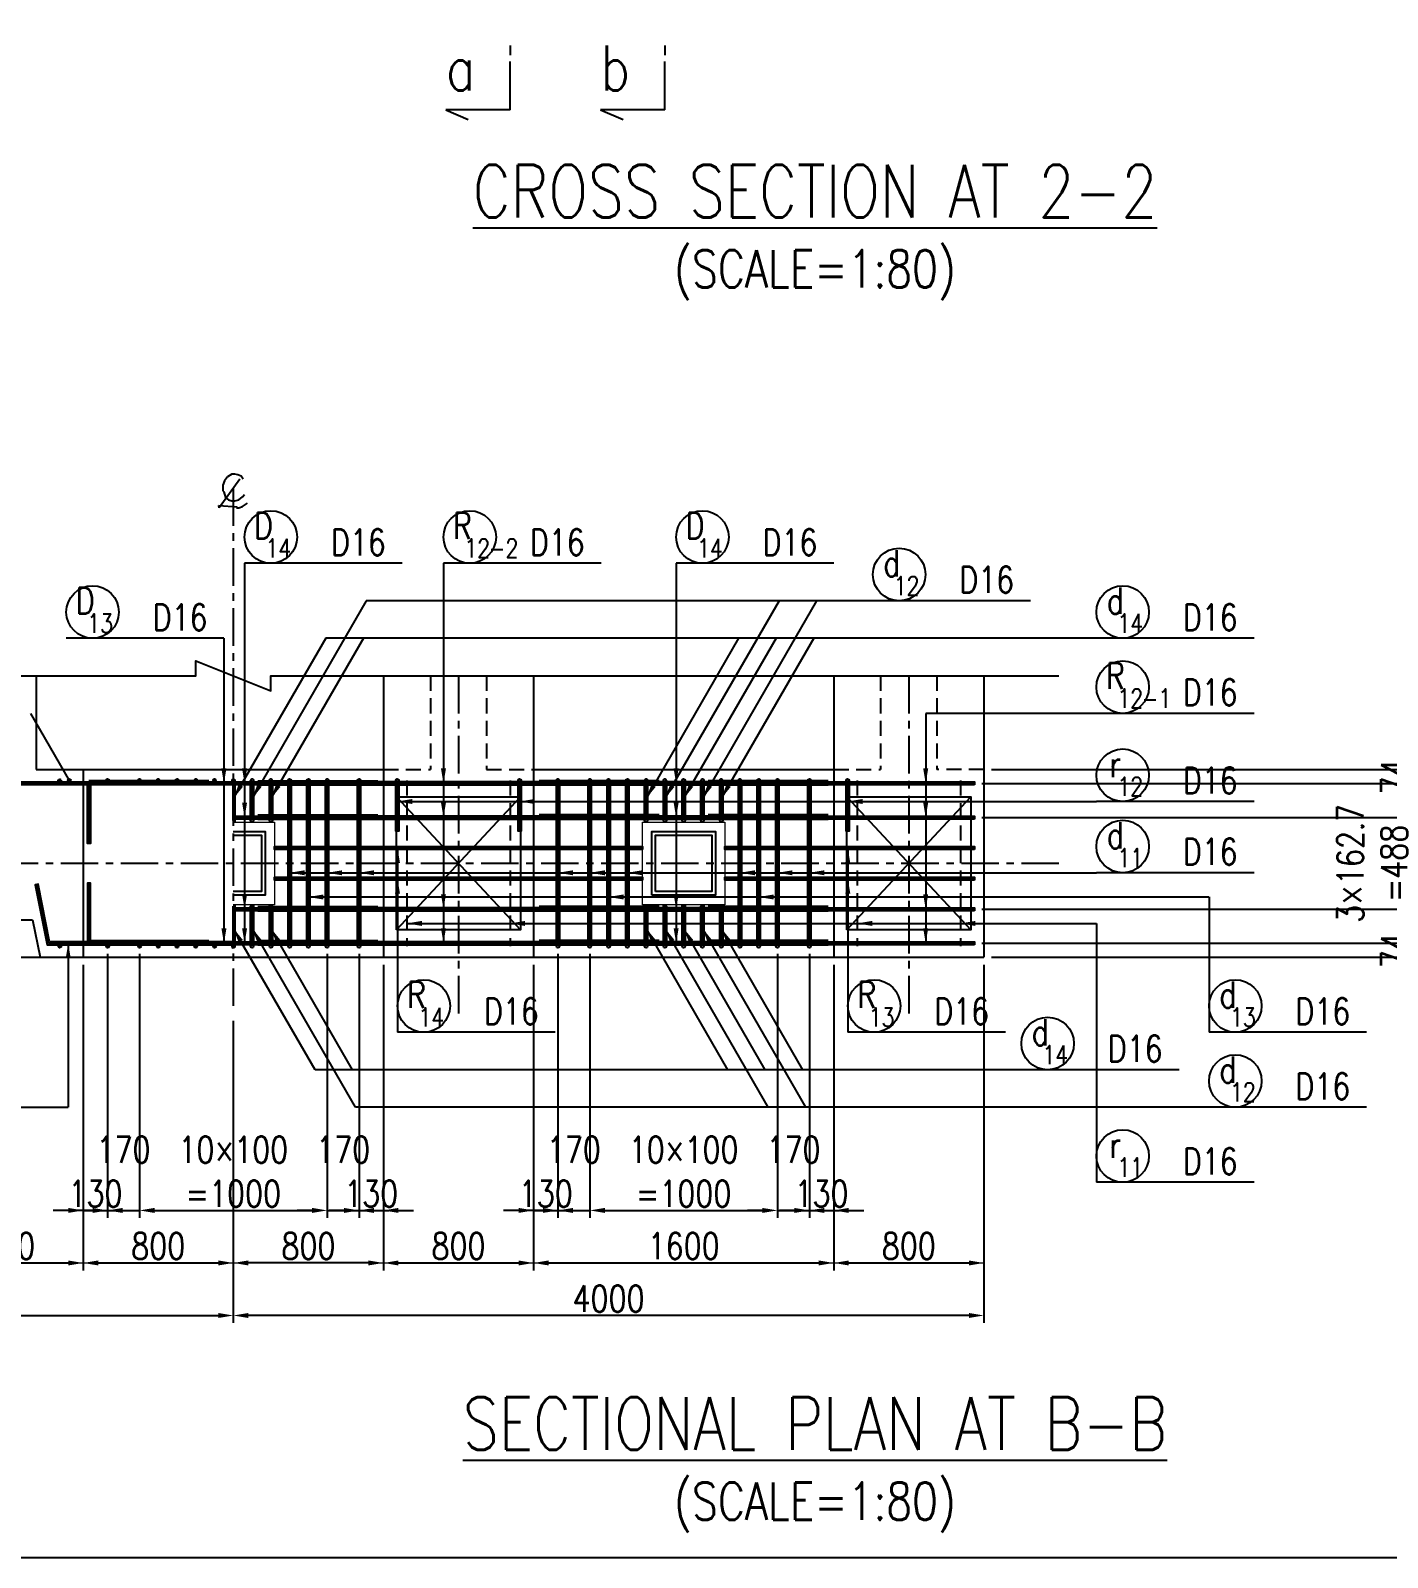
# Model space of a CAD drawing. Header units: millimetres. Extents: x -41433 to 131500, y -94900 to 39745.
# Drawn here: x 6419 to 13651, y -6300 to 1840 of the extents above; entities that cross this region are included whole.
import ezdxf
from ezdxf.enums import TextEntityAlignment as Align

# ---------------------------------------------------------------- set-up
doc = ezdxf.new("R2010")
doc.units = ezdxf.units.MM
doc.header["$LTSCALE"] = 160
doc.header["$MEASUREMENT"] = 0
for name, pattern in [('CENTER', [2, 1.25, -0.25, 0.25, -0.25]), ('DASHED', [0.75, 0.5, -0.25]), ('実線', [20, 10, 10])]:
    doc.linetypes.add(name, pattern=pattern)
doc.layers.get('DEFPOINTS').update_dxf_attribs({"color": 53, "linetype": 'CONTINUOUS'})
for name, color, linetype in [('CENTER', 6, 'CENTER'), ('DIM', 6, 'CONTINUOUS'), ('DIM-L', 6, 'CONTINUOUS'), ('GAIKEI-KEIKAKU', 4, 'CONTINUOUS'), ('TEKKIN-C', 3, 'CONTINUOUS'), ('TEKKIN-L', 2, 'CONTINUOUS'), ('TEKKIN-R', 3, 'CONTINUOUS'), ('TEKKIN-S', 3, 'CONTINUOUS'), ('TEXT', 4, 'CONTINUOUS'), ('TITLE', 3, 'CONTINUOUS')]:
    doc.layers.add(name, color=color, linetype=linetype)
doc.layers.add('D-WORK', color=8, linetype='実線', lineweight=0, plot=False)
doc.styles.add('DIM-TEXT', font='ROMANS', dxfattribs={"width": 0.8, "bigfont": 'EXTFONT'})
doc.styles.add('romans', font='romans.shx', dxfattribs={"bigfont": 'extfont.shx'})
doc.dimstyles.new('DIM40', dxfattribs={"dimscale": 40, "dimtxt": 3.5, "dimasz": 2, "dimexe": 1, "dimexo": 1, "dimgap": 0.5, "dimtad": 1, "dimdec": 0, "dimzin": 9, "dimdsep": 46, "dimtxsty": 'DIM-TEXT', "dimcen": 0, "dimclrt": 4, "dimaunit": 1, "dimadec": 4, "dimazin": 0, "dimtfac": 1, "dimtdec": 0, "dimtix": 1, "dimtmove": 2, "dimatfit": 0, "dimfxl": 1, "dimlwd": -1, "dimlwe": -1, "dimarcsym": 0})

# ---------------------------------------------------------------- blocks, each defined once
blk = doc.blocks.new('*D549')
at = {"layer": 'DEFPOINTS', "color": 0, "transparency": 16777216}
for p in [(3500, -3100), (7500, -3400), (7500, -5010)]:
    blk.add_point(p, dxfattribs=at)
at = {"layer": 'DIM', "color": 0, "transparency": 16777216}
for p, q in [((3500, -3140), (3500, -5050)), ((7500, -3440), (7500, -5050)), ((3580, -5010), (7420, -5010))]:
    blk.add_line(p, q, dxfattribs=at)
for points in [[(3580, -4996.7), (3580, -5023.3), (3500, -5010)], [(7420, -4996.7), (7420, -5023.3), (7500, -5010)]]:
    blk.add_solid(points, dxfattribs=at)
at = {"layer": 'DIM', "color": 4, "transparency": 16777216, "insert": (5500, -4920), "char_height": 140, "attachment_point": 5, "style": 'DIM-TEXT'}
blk.add_mtext('4000', dxfattribs=at)
blk = doc.blocks.new('*D552')
at = {"layer": 'DEFPOINTS', "color": 0, "transparency": 16777216}
for p in [(5900, -3100), (6700, -3100), (6700, -4730)]:
    blk.add_point(p, dxfattribs=at)
at = {"layer": 'DIM', "color": 0, "transparency": 16777216}
for p, q in [((5900, -3140), (5900, -4770)), ((6700, -3140), (6700, -4770)), ((5980, -4730), (6620, -4730))]:
    blk.add_line(p, q, dxfattribs=at)
for points in [[(5980, -4716.7), (5980, -4743.3), (5900, -4730)], [(6620, -4716.7), (6620, -4743.3), (6700, -4730)]]:
    blk.add_solid(points, dxfattribs=at)
at = {"layer": 'DIM', "color": 4, "transparency": 16777216, "insert": (6300, -4640), "char_height": 140, "attachment_point": 5, "style": 'DIM-TEXT'}
blk.add_mtext('800', dxfattribs=at)
blk = doc.blocks.new('*D553')
at = {"layer": 'DEFPOINTS', "color": 0, "transparency": 16777216}
for p in [(6700, -3100), (7500, -3400), (7500, -4730)]:
    blk.add_point(p, dxfattribs=at)
at = {"layer": 'DIM', "color": 0, "transparency": 16777216}
for p, q in [((6700, -3140), (6700, -4770)), ((7500, -3440), (7500, -4770)), ((6780, -4730), (7420, -4730))]:
    blk.add_line(p, q, dxfattribs=at)
for points in [[(6780, -4716.7), (6780, -4743.3), (6700, -4730)], [(7420, -4716.7), (7420, -4743.3), (7500, -4730)]]:
    blk.add_solid(points, dxfattribs=at)
at = {"layer": 'DIM', "color": 4, "transparency": 16777216, "insert": (7100, -4640), "char_height": 140, "attachment_point": 5, "style": 'DIM-TEXT'}
blk.add_mtext('800', dxfattribs=at)
blk = doc.blocks.new('*D554')
at = {"layer": 'DEFPOINTS', "color": 0, "transparency": 16777216}
for p in [(8300, -3100), (9100, -3100), (9100, -4730)]:
    blk.add_point(p, dxfattribs=at)
at = {"layer": 'DIM', "color": 0, "transparency": 16777216}
for p, q in [((8300, -3140), (8300, -4770)), ((9100, -3140), (9100, -4770)), ((8380, -4730), (9020, -4730))]:
    blk.add_line(p, q, dxfattribs=at)
for points in [[(8380, -4716.7), (8380, -4743.3), (8300, -4730)], [(9020, -4716.7), (9020, -4743.3), (9100, -4730)]]:
    blk.add_solid(points, dxfattribs=at)
at = {"layer": 'DIM', "color": 4, "transparency": 16777216, "insert": (8700, -4640), "char_height": 140, "attachment_point": 5, "style": 'DIM-TEXT'}
blk.add_mtext('800', dxfattribs=at)
blk = doc.blocks.new('*D555')
at = {"layer": 'DEFPOINTS', "color": 0, "transparency": 16777216}
for p in [(9100, -3100), (10700, -3100), (10700, -4730)]:
    blk.add_point(p, dxfattribs=at)
at = {"layer": 'DIM', "color": 0, "transparency": 16777216}
for p, q in [((9100, -3140), (9100, -4770)), ((10700, -3140), (10700, -4770)), ((9180, -4730), (10620, -4730))]:
    blk.add_line(p, q, dxfattribs=at)
for points in [[(9180, -4716.7), (9180, -4743.3), (9100, -4730)], [(10620, -4716.7), (10620, -4743.3), (10700, -4730)]]:
    blk.add_solid(points, dxfattribs=at)
at = {"layer": 'DIM', "color": 4, "transparency": 16777216, "insert": (9900, -4640), "char_height": 140, "attachment_point": 5, "style": 'DIM-TEXT'}
blk.add_mtext('1600', dxfattribs=at)
blk = doc.blocks.new('*D556')
at = {"layer": 'DEFPOINTS', "color": 0, "transparency": 16777216}
for p in [(10700, -3100), (11500, -3100), (11500, -4730)]:
    blk.add_point(p, dxfattribs=at)
at = {"layer": 'DIM', "color": 0, "transparency": 16777216}
for p, q in [((10700, -3140), (10700, -4770)), ((11500, -3140), (11500, -4770)), ((10780, -4730), (11420, -4730))]:
    blk.add_line(p, q, dxfattribs=at)
for points in [[(10780, -4716.7), (10780, -4743.3), (10700, -4730)], [(11420, -4716.7), (11420, -4743.3), (11500, -4730)]]:
    blk.add_solid(points, dxfattribs=at)
at = {"layer": 'DIM', "color": 4, "transparency": 16777216, "insert": (11100, -4640), "char_height": 140, "attachment_point": 5, "style": 'DIM-TEXT'}
blk.add_mtext('800', dxfattribs=at)
blk = doc.blocks.new('*D557')
at = {"layer": 'DEFPOINTS', "color": 0, "transparency": 16777216}
for p in [(11500, -3100), (7500, -3400), (7500, -5010)]:
    blk.add_point(p, dxfattribs=at)
at = {"layer": 'DIM', "color": 0, "transparency": 16777216}
for p, q in [((11500, -3140), (11500, -5050)), ((7500, -3440), (7500, -5050)), ((11420, -5010), (7580, -5010))]:
    blk.add_line(p, q, dxfattribs=at)
for points in [[(7580, -4996.7), (7580, -5023.3), (7500, -5010)], [(11420, -4996.7), (11420, -5023.3), (11500, -5010)]]:
    blk.add_solid(points, dxfattribs=at)
at = {"layer": 'DIM', "color": 4, "transparency": 16777216, "insert": (9500, -4920), "char_height": 140, "attachment_point": 5, "style": 'DIM-TEXT'}
blk.add_mtext('4000', dxfattribs=at)
blk = doc.blocks.new('*D558')
at = {"layer": 'DEFPOINTS', "color": 0, "transparency": 16777216}
for p in [(8300, -3100), (7500, -3400), (7500, -4730)]:
    blk.add_point(p, dxfattribs=at)
at = {"layer": 'DIM', "color": 0, "transparency": 16777216}
for p, q in [((8300, -3140), (8300, -4770)), ((7500, -3440), (7500, -4770)), ((8220, -4730), (7580, -4730))]:
    blk.add_line(p, q, dxfattribs=at)
for points in [[(7580, -4716.7), (7580, -4743.3), (7500, -4730)], [(8220, -4716.7), (8220, -4743.3), (8300, -4730)]]:
    blk.add_solid(points, dxfattribs=at)
at = {"layer": 'DIM', "color": 4, "transparency": 16777216, "insert": (7900, -4640), "char_height": 140, "attachment_point": 5, "style": 'DIM-TEXT'}
blk.add_mtext('800', dxfattribs=at)
blk = doc.blocks.new('*D564')
at = {"layer": 'DEFPOINTS', "color": 0, "transparency": 16777216}
for p in [(7000, -3042), (8000, -3042), (8000, -4450)]:
    blk.add_point(p, dxfattribs=at)
at = {"layer": 'DIM', "color": 0, "transparency": 16777216}
for p, q in [((7000, -3082), (7000, -4490)), ((8000, -3082), (8000, -4490)), ((7080, -4450), (7920, -4450))]:
    blk.add_line(p, q, dxfattribs=at)
for points in [[(7080, -4436.7), (7080, -4463.3), (7000, -4450)], [(7920, -4436.7), (7920, -4463.3), (8000, -4450)]]:
    blk.add_solid(points, dxfattribs=at)
at = {"layer": 'DIM', "color": 4, "transparency": 16777216, "insert": (7500, -4243.3), "char_height": 140, "attachment_point": 5, "style": 'DIM-TEXT'}
blk.add_mtext('10×100\\P=1000', dxfattribs=at)
blk = doc.blocks.new('*D565')
at = {"layer": 'DEFPOINTS', "color": 0, "transparency": 16777216}
for p in [(6830, -3042), (7000, -3042), (7000, -4450)]:
    blk.add_point(p, dxfattribs=at)
at = {"layer": 'DIM', "color": 0, "transparency": 16777216}
for p, q in [((6830, -3082), (6830, -4490)), ((7000, -3082), (7000, -4490)), ((6750, -4450), (6670, -4450)), ((6830, -4450), (7000, -4450)), ((7080, -4450), (7160, -4450))]:
    blk.add_line(p, q, dxfattribs=at)
for points in [[(6750, -4436.7), (6750, -4463.3), (6830, -4450)], [(7080, -4436.7), (7080, -4463.3), (7000, -4450)]]:
    blk.add_solid(points, dxfattribs=at)
at = {"layer": 'DIM', "color": 4, "transparency": 16777216, "insert": (6915, -4243.3), "char_height": 140, "attachment_point": 5, "style": 'DIM-TEXT'}
blk.add_mtext('170\\P ', dxfattribs=at)
blk = doc.blocks.new('*D566')
at = {"layer": 'DEFPOINTS', "color": 0, "transparency": 16777216}
for p in [(8000, -3042), (8170, -3042), (8170, -4450)]:
    blk.add_point(p, dxfattribs=at)
at = {"layer": 'DIM', "color": 0, "transparency": 16777216}
for p, q in [((8000, -3082), (8000, -4490)), ((8170, -3082), (8170, -4490)), ((7920, -4450), (7840, -4450)), ((8000, -4450), (8170, -4450)), ((8250, -4450), (8330, -4450))]:
    blk.add_line(p, q, dxfattribs=at)
for points in [[(7920, -4436.7), (7920, -4463.3), (8000, -4450)], [(8250, -4436.7), (8250, -4463.3), (8170, -4450)]]:
    blk.add_solid(points, dxfattribs=at)
at = {"layer": 'DIM', "color": 4, "transparency": 16777216, "insert": (8085, -4243.3), "char_height": 140, "attachment_point": 5, "style": 'DIM-TEXT'}
blk.add_mtext('170\\P ', dxfattribs=at)
blk = doc.blocks.new('*D567')
at = {"layer": 'DEFPOINTS', "color": 0, "transparency": 16777216}
for p in [(8170, -3042), (8300, -3100), (8300, -4450)]:
    blk.add_point(p, dxfattribs=at)
at = {"layer": 'DIM', "color": 0, "transparency": 16777216}
for p, q in [((8170, -3082), (8170, -4490)), ((8300, -3140), (8300, -4490)), ((8090, -4450), (8010, -4450)), ((8170, -4450), (8300, -4450)), ((8380, -4450), (8460, -4450))]:
    blk.add_line(p, q, dxfattribs=at)
for points in [[(8090, -4436.7), (8090, -4463.3), (8170, -4450)], [(8380, -4436.7), (8380, -4463.3), (8300, -4450)]]:
    blk.add_solid(points, dxfattribs=at)
at = {"layer": 'DIM', "color": 4, "transparency": 16777216, "insert": (8235, -4360), "char_height": 140, "attachment_point": 5, "style": 'DIM-TEXT'}
blk.add_mtext('130', dxfattribs=at)
blk = doc.blocks.new('*D568')
at = {"layer": 'DEFPOINTS', "color": 0, "transparency": 16777216}
for p in [(6830, -3042), (6700, -3100), (6830, -4450)]:
    blk.add_point(p, dxfattribs=at)
at = {"layer": 'DIM', "color": 0, "transparency": 16777216}
for p, q in [((6830, -3082), (6830, -4490)), ((6700, -3140), (6700, -4490)), ((6620, -4450), (6540, -4450)), ((6700, -4450), (6830, -4450)), ((6910, -4450), (6990, -4450))]:
    blk.add_line(p, q, dxfattribs=at)
for points in [[(6620, -4436.7), (6620, -4463.3), (6700, -4450)], [(6910, -4436.7), (6910, -4463.3), (6830, -4450)]]:
    blk.add_solid(points, dxfattribs=at)
at = {"layer": 'DIM', "color": 4, "transparency": 16777216, "insert": (6765, -4360), "char_height": 140, "attachment_point": 5, "style": 'DIM-TEXT'}
blk.add_mtext('130', dxfattribs=at)
blk = doc.blocks.new('*D569')
at = {"layer": 'DEFPOINTS', "color": 0, "transparency": 16777216}
for p in [(9400, -3042), (10400, -3042), (10400, -4450)]:
    blk.add_point(p, dxfattribs=at)
at = {"layer": 'DIM', "color": 0, "transparency": 16777216}
for p, q in [((9400, -3082), (9400, -4490)), ((10400, -3082), (10400, -4490)), ((9480, -4450), (10320, -4450))]:
    blk.add_line(p, q, dxfattribs=at)
for points in [[(9480, -4436.7), (9480, -4463.3), (9400, -4450)], [(10320, -4436.7), (10320, -4463.3), (10400, -4450)]]:
    blk.add_solid(points, dxfattribs=at)
at = {"layer": 'DIM', "color": 4, "transparency": 16777216, "insert": (9900, -4243.3), "char_height": 140, "attachment_point": 5, "style": 'DIM-TEXT'}
blk.add_mtext('10×100\\P=1000', dxfattribs=at)
blk = doc.blocks.new('*D570')
at = {"layer": 'DEFPOINTS', "color": 0, "transparency": 16777216}
for p in [(9230, -3042), (9400, -3042), (9400, -4450)]:
    blk.add_point(p, dxfattribs=at)
at = {"layer": 'DIM', "color": 0, "transparency": 16777216}
for p, q in [((9230, -3082), (9230, -4490)), ((9400, -3082), (9400, -4490)), ((9150, -4450), (9070, -4450)), ((9230, -4450), (9400, -4450)), ((9480, -4450), (9560, -4450))]:
    blk.add_line(p, q, dxfattribs=at)
for points in [[(9150, -4436.7), (9150, -4463.3), (9230, -4450)], [(9480, -4436.7), (9480, -4463.3), (9400, -4450)]]:
    blk.add_solid(points, dxfattribs=at)
at = {"layer": 'DIM', "color": 4, "transparency": 16777216, "insert": (9315, -4243.3), "char_height": 140, "attachment_point": 5, "style": 'DIM-TEXT'}
blk.add_mtext('170\\P ', dxfattribs=at)
blk = doc.blocks.new('*D571')
at = {"layer": 'DEFPOINTS', "color": 0, "transparency": 16777216}
for p in [(10400, -3042), (10570, -3042), (10570, -4450)]:
    blk.add_point(p, dxfattribs=at)
at = {"layer": 'DIM', "color": 0, "transparency": 16777216}
for p, q in [((10400, -3082), (10400, -4490)), ((10570, -3082), (10570, -4490)), ((10320, -4450), (10240, -4450)), ((10400, -4450), (10570, -4450)), ((10650, -4450), (10730, -4450))]:
    blk.add_line(p, q, dxfattribs=at)
for points in [[(10320, -4436.7), (10320, -4463.3), (10400, -4450)], [(10650, -4436.7), (10650, -4463.3), (10570, -4450)]]:
    blk.add_solid(points, dxfattribs=at)
at = {"layer": 'DIM', "color": 4, "transparency": 16777216, "insert": (10485, -4243.3), "char_height": 140, "attachment_point": 5, "style": 'DIM-TEXT'}
blk.add_mtext('170\\P ', dxfattribs=at)
blk = doc.blocks.new('*D572')
at = {"layer": 'DEFPOINTS', "color": 0, "transparency": 16777216}
for p in [(10570, -3042), (10700, -3100), (10700, -4450)]:
    blk.add_point(p, dxfattribs=at)
at = {"layer": 'DIM', "color": 0, "transparency": 16777216}
for p, q in [((10570, -3082), (10570, -4490)), ((10700, -3140), (10700, -4490)), ((10490, -4450), (10410, -4450)), ((10570, -4450), (10700, -4450)), ((10780, -4450), (10860, -4450))]:
    blk.add_line(p, q, dxfattribs=at)
for points in [[(10490, -4436.7), (10490, -4463.3), (10570, -4450)], [(10780, -4436.7), (10780, -4463.3), (10700, -4450)]]:
    blk.add_solid(points, dxfattribs=at)
at = {"layer": 'DIM', "color": 4, "transparency": 16777216, "insert": (10635, -4360), "char_height": 140, "attachment_point": 5, "style": 'DIM-TEXT'}
blk.add_mtext('130', dxfattribs=at)
blk = doc.blocks.new('*D573')
at = {"layer": 'DEFPOINTS', "color": 0, "transparency": 16777216}
for p in [(9230, -3042), (9100, -3100), (9230, -4450)]:
    blk.add_point(p, dxfattribs=at)
at = {"layer": 'DIM', "color": 0, "transparency": 16777216}
for p, q in [((9230, -3082), (9230, -4490)), ((9100, -3140), (9100, -4490)), ((9020, -4450), (8940, -4450)), ((9100, -4450), (9230, -4450)), ((9310, -4450), (9390, -4450))]:
    blk.add_line(p, q, dxfattribs=at)
for points in [[(9020, -4436.7), (9020, -4463.3), (9100, -4450)], [(9310, -4436.7), (9310, -4463.3), (9230, -4450)]]:
    blk.add_solid(points, dxfattribs=at)
at = {"layer": 'DIM', "color": 4, "transparency": 16777216, "insert": (9165, -4360), "char_height": 140, "attachment_point": 5, "style": 'DIM-TEXT'}
blk.add_mtext('130', dxfattribs=at)
blk = doc.blocks.new('*D574')
at = {"layer": 'DEFPOINTS', "color": 0, "transparency": 16777216}
for p in [(11450, -2356), (11450, -2844), (14010, -2844)]:
    blk.add_point(p, dxfattribs=at)
at = {"layer": 'DIM', "color": 0, "transparency": 16777216}
for p, q in [((14010, -2276), (14010, -2196)), ((11490, -2356), (14050, -2356)), ((14010, -2356), (14010, -2844)), ((11490, -2844), (14050, -2844)), ((14010, -2924), (14010, -3004))]:
    blk.add_line(p, q, dxfattribs=at)
for points in [[(13996.7, -2276), (14023.3, -2276), (14010, -2356)], [(13996.7, -2924), (14023.3, -2924), (14010, -2844)]]:
    blk.add_solid(points, dxfattribs=at)
at = {"layer": 'DIM', "color": 4, "transparency": 16777216, "insert": (13686.7, -2600), "char_height": 140, "attachment_point": 5, "rotation": 90, "style": 'DIM-TEXT'}
blk.add_mtext('3×162.7\\P=488\\P ', dxfattribs=at)
blk = doc.blocks.new('*D575')
at = {"layer": 'DEFPOINTS', "color": 0, "transparency": 16777216}
for p in [(11450, -2844), (11450, -3026), (14010, -3026)]:
    blk.add_point(p, dxfattribs=at)
at = {"layer": 'DIM', "color": 0, "transparency": 16777216}
for p, q in [((14010, -2764), (14010, -2684)), ((11490, -2844), (14050, -2844)), ((14010, -2844), (14010, -3026)), ((11490, -3026), (14050, -3026)), ((14010, -3106), (14010, -3186))]:
    blk.add_line(p, q, dxfattribs=at)
for points in [[(13996.7, -2764), (14023.3, -2764), (14010, -2844)], [(13996.7, -3106), (14023.3, -3106), (14010, -3026)]]:
    blk.add_solid(points, dxfattribs=at)
at = {"layer": 'DIM', "color": 4, "transparency": 16777216, "insert": (13920, -2935), "char_height": 140, "attachment_point": 5, "rotation": 90, "style": 'DIM-TEXT'}
blk.add_mtext('182', dxfattribs=at)
blk = doc.blocks.new('*D576')
at = {"layer": 'DEFPOINTS', "color": 0, "transparency": 16777216}
for p in [(11450, -3026), (11500, -3100), (14010, -3100)]:
    blk.add_point(p, dxfattribs=at)
at = {"layer": 'DIM', "color": 0, "transparency": 16777216}
for p, q in [((14010, -2946), (14010, -2866)), ((11490, -3026), (14050, -3026)), ((14010, -3026), (14010, -3100)), ((11540, -3100), (14050, -3100)), ((14010, -3180), (14010, -3260))]:
    blk.add_line(p, q, dxfattribs=at)
for points in [[(13996.7, -2946), (14023.3, -2946), (14010, -3026)], [(13996.7, -3180), (14023.3, -3180), (14010, -3100)]]:
    blk.add_solid(points, dxfattribs=at)
at = {"layer": 'DIM', "color": 4, "transparency": 16777216, "insert": (13803.3, -3063), "char_height": 140, "attachment_point": 5, "rotation": 90, "style": 'DIM-TEXT'}
blk.add_mtext('74\\P ', dxfattribs=at)
blk = doc.blocks.new('*D577')
at = {"layer": 'DEFPOINTS', "color": 0, "transparency": 16777216}
for p in [(11500, -2100), (11500, -3100), (14290, -3100)]:
    blk.add_point(p, dxfattribs=at)
at = {"layer": 'DIM', "color": 0, "transparency": 16777216}
for p, q in [((11540, -2100), (14330, -2100)), ((14290, -2180), (14290, -3020)), ((11540, -3100), (14330, -3100))]:
    blk.add_line(p, q, dxfattribs=at)
for points in [[(14276.7, -2180), (14303.3, -2180), (14290, -2100)], [(14276.7, -3020), (14303.3, -3020), (14290, -3100)]]:
    blk.add_solid(points, dxfattribs=at)
at = {"layer": 'DIM', "color": 4, "transparency": 16777216, "insert": (14200, -2600), "char_height": 140, "attachment_point": 5, "rotation": 90, "style": 'DIM-TEXT'}
blk.add_mtext('1000', dxfattribs=at)
blk = doc.blocks.new('*D578')
at = {"layer": 'DEFPOINTS', "color": 0, "transparency": 16777216}
for p in [(11450, -2174), (11450, -2356), (14010, -2356)]:
    blk.add_point(p, dxfattribs=at)
at = {"layer": 'DIM', "color": 0, "transparency": 16777216}
for p, q in [((14010, -2094), (14010, -2014)), ((11490, -2174), (14050, -2174)), ((14010, -2174), (14010, -2356)), ((11490, -2356), (14050, -2356)), ((14010, -2436), (14010, -2516))]:
    blk.add_line(p, q, dxfattribs=at)
for points in [[(13996.7, -2094), (14023.3, -2094), (14010, -2174)], [(13996.7, -2436), (14023.3, -2436), (14010, -2356)]]:
    blk.add_solid(points, dxfattribs=at)
at = {"layer": 'DIM', "color": 4, "transparency": 16777216, "insert": (13920, -2265), "char_height": 140, "attachment_point": 5, "rotation": 90, "style": 'DIM-TEXT'}
blk.add_mtext('182', dxfattribs=at)
blk = doc.blocks.new('*D579')
at = {"layer": 'DEFPOINTS', "color": 0, "transparency": 16777216}
for p in [(11500, -2100), (11450, -2174), (14010, -2174)]:
    blk.add_point(p, dxfattribs=at)
at = {"layer": 'DIM', "color": 0, "transparency": 16777216}
for p, q in [((14010, -2020), (14010, -1940)), ((11540, -2100), (14050, -2100)), ((14010, -2100), (14010, -2174)), ((11490, -2174), (14050, -2174)), ((14010, -2254), (14010, -2334))]:
    blk.add_line(p, q, dxfattribs=at)
for points in [[(13996.7, -2020), (14023.3, -2020), (14010, -2100)], [(13996.7, -2254), (14023.3, -2254), (14010, -2174)]]:
    blk.add_solid(points, dxfattribs=at)
at = {"layer": 'DIM', "color": 4, "transparency": 16777216, "insert": (13803.3, -2137), "char_height": 140, "attachment_point": 5, "rotation": 90, "style": 'DIM-TEXT'}
blk.add_mtext('74\\P ', dxfattribs=at)

msp = doc.modelspace()

# ---------------------------------------------------------------- linework, layer by layer
at = {"layer": 'CENTER'}
for p, q in [((7500, -600), (7500, -3400)), ((8700, -1600), (8700, -3400)), ((11100, -1600), (11100, -3400)), ((11900, -2600), (3100, -2600))]:
    msp.add_line(p, q, dxfattribs=at)
at = {"layer": 'D-WORK'}
msp.add_line((3500, -4730), (11500, -4730), dxfattribs=at)
msp.add_lwpolyline([(7500, -2380), (7720, -2380), (7720, -2820), (7500, -2820)], dxfattribs=at)
msp.add_lwpolyline([(9680, -2820), (9680, -2380), (10120, -2380), (10120, -2820)], close=True, dxfattribs=at)
at = {"layer": 'DEFPOINTS'}
for p, q in [((8370, -2955), (9030, -2245)), ((8370, -2245), (9030, -2955)), ((10770, -2955), (11430, -2245)), ((10770, -2245), (11430, -2955))]:
    msp.add_line(p, q, dxfattribs=at)
at = {"layer": 'DEFPOINTS', "flags": 128}
for points in [[(0, -6300), (31500, -6300), (31500, 10500), (0, 10500)], [(5230, -2182), (5230, -2166), (7370, -2166), (7370, -2182)], [(9770, -2182), (9770, -2166), (7630, -2166), (7630, -2182)], [(11450, -2182), (10030, -2182), (10030, -2166), (11450, -2166)], [(9770, -2364), (9770, -2348), (7630, -2348), (7630, -2364)], [(11450, -2364), (10030, -2364), (10030, -2348), (11450, -2348)], [(9680, -2526.67), (7720, -2526.67), (7720, -2510.67), (9680, -2510.67)], [(11450, -2526.67), (10120, -2526.67), (10120, -2510.67), (11450, -2510.67)], [(9680, -2689.33), (7720, -2689.33), (7720, -2673.33), (9680, -2673.33)], [(11450, -2689.33), (10120, -2689.33), (10120, -2673.33), (11450, -2673.33)], [(9770, -2852), (9770, -2836), (7630, -2836), (7630, -2852)], [(11450, -2852), (10030, -2852), (10030, -2836), (11450, -2836)], [(9770, -3034), (9770, -3018), (7630, -3018), (7630, -3034)], [(11450, -3034), (10030, -3034), (10030, -3018), (11450, -3018)]]:
    msp.add_lwpolyline(points, close=True, dxfattribs=at)
at = {"layer": 'DEFPOINTS', "ltscale": 0.8}
for points in [[(7500, -2182), (6738, -2182), (6738, -2494), (6722, -2494), (6722, -2166), (7500, -2166)], [(7500, -3018), (6738, -3018), (6738, -2706), (6722, -2706), (6722, -3034), (7500, -3034)]]:
    msp.add_lwpolyline(points, dxfattribs=at)
at = {"layer": 'DEFPOINTS'}
for points in [[(7500, -2150, -0.4142136), (7508, -2158), (7508, -2372, -0.4142136), (7500, -2380, -0.4142136)], [(7500, -2820, -0.4142136), (7508, -2828), (7508, -3042, -0.4142136), (7500, -3050, -0.4142136)]]:
    msp.add_lwpolyline(points, format="xyb", dxfattribs=at)
at = {"layer": 'DEFPOINTS', "flags": 128}
for points in [[(7500, -2166), (8270, -2166), (8270, -2182), (7500, -2182)], [(7500, -2348), (8270, -2348), (8270, -2364), (7500, -2364)], [(7500, -2836), (8270, -2836), (8270, -2852), (7500, -2852)], [(7500, -3018), (8270, -3018), (8270, -3034), (7500, -3034)]]:
    msp.add_lwpolyline(points, dxfattribs=at)
at = {"layer": 'DEFPOINTS'}
for points in [[(7608, -2158), (7608, -2372, -1), (7592, -2372), (7592, -2158, -1)], [(7708, -2158), (7708, -2372, -1), (7692, -2372), (7692, -2158, -1)], [(7808, -2158), (7808, -3042, -1), (7792, -3042), (7792, -2158, -1)], [(7908, -2158), (7908, -3042, -1), (7892, -3042), (7892, -2158, -1)], [(8008, -2158), (8008, -3042, -1), (7992, -3042), (7992, -2158, -1)], [(8178, -2158), (8178, -3042, -1), (8162, -3042), (8162, -2158, -1)], [(8382, -2158), (8382, -2428), (8366, -2428), (8366, -2158, -1)], [(9034, -2158), (9034, -2428), (9018, -2428), (9018, -2158, -1)], [(9238, -2158), (9238, -3042, -1), (9222, -3042), (9222, -2158, -1)], [(9408, -2158), (9408, -3042, -1), (9392, -3042), (9392, -2158, -1)], [(9508, -2158), (9508, -3042, -1), (9492, -3042), (9492, -2158, -1)], [(9608, -2158), (9608, -3042, -1), (9592, -3042), (9592, -2158, -1)], [(9708, -2158), (9708, -2372, -1), (9692, -2372), (9692, -2158, -1)], [(9808, -2158), (9808, -2372, -1), (9792, -2372), (9792, -2158, -1)], [(9908, -2158), (9908, -2372, -1), (9892, -2372), (9892, -2158, -1)], [(10008, -2158), (10008, -2372, -1), (9992, -2372), (9992, -2158, -1)], [(10108, -2158), (10108, -2372, -1), (10092, -2372), (10092, -2158, -1)], [(10208, -2158), (10208, -3042, -1), (10192, -3042), (10192, -2158, -1)], [(10308, -2158), (10308, -3042, -1), (10292, -3042), (10292, -2158, -1)], [(10408, -2158), (10408, -3042, -1), (10392, -3042), (10392, -2158, -1)], [(10578, -2158), (10578, -3042, -1), (10562, -3042), (10562, -2158, -1)], [(10782, -2158), (10782, -2428), (10766, -2428), (10766, -2158, -1)], [(7608, -2828), (7608, -3042, -1), (7592, -3042), (7592, -2828, -1)], [(7708, -2828), (7708, -3042, -1), (7692, -3042), (7692, -2828, -1)], [(9708, -2828), (9708, -3042, -1), (9692, -3042), (9692, -2828, -1)], [(9808, -2828), (9808, -3042, -1), (9792, -3042), (9792, -2828, -1)], [(9908, -2828), (9908, -3042, -1), (9892, -3042), (9892, -2828, -1)], [(10008, -2828), (10008, -3042, -1), (9992, -3042), (9992, -2828, -1)], [(10108, -2828), (10108, -3042, -1), (10092, -3042), (10092, -2828, -1)]]:
    msp.add_lwpolyline(points, format="xyb", close=True, dxfattribs=at)
at = {"layer": 'DEFPOINTS', "ltscale": 0.8}
for points in [[(10670, -2166), (9130, -2166), (9130, -2182), (10670, -2182)], [(10670, -2348), (9130, -2348), (9130, -2364), (10670, -2364)], [(7370, -3018), (6520.91, -3018), (6459.44, -2710.65), (6443.75, -2713.78), (6507.79, -3034), (7370, -3034)], [(10670, -2836), (9130, -2836), (9130, -2852), (10670, -2852)], [(10670, -3018), (9130, -3018), (9130, -3034), (10670, -3034)]]:
    msp.add_lwpolyline(points, close=True, dxfattribs=at)
at = {"layer": 'DEFPOINTS'}
for points in [[(8370, -2955), (8370, -2245), (9030, -2245), (9030, -2955)], [(10770, -2955), (10770, -2245), (11430, -2245), (11430, -2955)], [(9750, -2750), (9750, -2450), (10050, -2450), (10050, -2750)]]:
    msp.add_lwpolyline(points, close=True, dxfattribs=at)
msp.add_lwpolyline([(7500, -2450), (7650, -2450), (7650, -2750), (7500, -2750)], dxfattribs=at)
at = {"layer": 'DIM-L'}
for p, q in [((7560, -1000), (7560, -3026)), ((8400, -1000), (7560, -1000)), ((8620, -1000), (8620, -3026)), ((9460, -1000), (8620, -1000)), ((9860, -1000), (9860, -3026)), ((10700, -1000), (9860, -1000)), ((8208.53, -1200), (7600, -2254)), ((10908.53, -1200), (8208.53, -1200)), ((10408.53, -1200), (9800, -2254)), ((10608.53, -1200), (10000, -2254)), ((11748.53, -1200), (10908.53, -1200)), ((7450, -1400), (6610, -1400)), ((7450, -1400), (7450, -3026)), ((7993.06, -1400), (7500, -2254)), ((8193.06, -1400), (7700, -2254)), ((12100, -1400), (7993.06, -1400)), ((10193.06, -1400), (9700, -2254)), ((10393.06, -1400), (9900, -2254)), ((10593.06, -1400), (10100, -2254)), ((12940, -1400), (12100, -1400)), ((6419.31, -1800), (6626, -2158)), ((11190, -1800), (11190, -3026)), ((12100, -1800), (11190, -1800)), ((12940, -1800), (12100, -1800)), ((8374, -2270), (12100, -2270)), ((12940, -2270), (12100, -2270)), ((8375, -2518.67), (8375, -3500)), ((10775, -2518.67), (10775, -3500)), ((7800, -2650), (12100, -2650)), ((12940, -2650), (12100, -2650)), ((7900, -2779), (12699.82, -2779)), ((12700, -2779), (12700, -3500)), ((8425, -2920), (12100, -2920)), ((12100, -2920), (12100, -4300)), ((7935.32, -3700), (7500, -2946)), ((8150.79, -3900), (7600, -2946)), ((8135.32, -3700), (7700, -2946)), ((10135.32, -3700), (9700, -2946)), ((10350.79, -3900), (9800, -2946)), ((10335.32, -3700), (9900, -2946)), ((10550.79, -3900), (10000, -2946)), ((10535.32, -3700), (10100, -2946)), ((6620, -3026), (6620, -3900)), ((9215, -3500), (8375, -3500)), ((11615, -3500), (10775, -3500)), ((13540, -3500), (12700, -3500)), ((11700, -3700), (7935.32, -3700)), ((12540, -3700), (11700, -3700)), ((5980, -3900), (6620, -3900)), ((12700, -3900), (8150.79, -3900)), ((13540, -3900), (12700, -3900)), ((12940, -4300), (12100, -4300))]:
    msp.add_line(p, q, dxfattribs=at)
at = {"layer": 'DIM-L', "flags": 128}
msp.add_lwpolyline([(3100, -1600), (7300, -1600), (7300, -1520), (7700, -1680), (7700, -1600), (11900, -1600)], dxfattribs=at)
at = {"layer": 'DIM-L'}
for centre in [(7700, -860), (8760, -860), (10000, -860), (11048.53, -1060), (6750, -1260), (12240, -1260), (12240, -1660), (12240, -2130), (12240, -2510), (8515, -3360), (10915, -3360), (12840, -3360), (11840, -3560), (12840, -3760), (12240, -4160)]:
    msp.add_circle(centre, 140, dxfattribs=at)
for points in [[(7436.67, -2094), (7463.33, -2094), (7450, -2174)], [(7546.67, -2094), (7573.33, -2094), (7560, -2174)], [(8606.67, -2094), (8633.33, -2094), (8620, -2174)], [(9846.67, -2094), (9873.33, -2094), (9860, -2174)], [(11176.67, -2094), (11203.33, -2094), (11190, -2174)], [(7551.55, -2191.38), (7528.45, -2178.05), (7500, -2254)], [(7651.55, -2191.38), (7628.45, -2178.05), (7600, -2254)], [(7751.55, -2191.38), (7728.45, -2178.05), (7700, -2254)], [(9751.55, -2191.38), (9728.45, -2178.05), (9700, -2254)], [(9851.55, -2191.38), (9828.45, -2178.05), (9800, -2254)], [(9951.55, -2191.38), (9928.45, -2178.05), (9900, -2254)], [(10051.55, -2191.38), (10028.45, -2178.05), (10000, -2254)], [(10151.55, -2191.38), (10128.45, -2178.05), (10100, -2254)], [(7546.67, -2276), (7573.33, -2276), (7560, -2356)], [(8454, -2283.33), (8454, -2256.67), (8374, -2270)], [(8606.67, -2276), (8633.33, -2276), (8620, -2356)], [(9106, -2283.33), (9106, -2256.67), (9026, -2270)], [(9846.67, -2276), (9873.33, -2276), (9860, -2356)], [(10854, -2283.33), (10854, -2256.67), (10774, -2270)], [(11176.67, -2276), (11203.33, -2276), (11190, -2356)], [(8388.33, -2598.67), (8361.67, -2598.67), (8375, -2518.67)], [(10788.33, -2598.67), (10761.67, -2598.67), (10775, -2518.67)], [(7880, -2663.33), (7880, -2636.67), (7800, -2650)], [(8080, -2663.33), (8080, -2636.67), (8000, -2650)], [(8250, -2663.33), (8250, -2636.67), (8170, -2650)], [(8388.33, -2761.33), (8361.67, -2761.33), (8375, -2681.33)], [(9310, -2663.33), (9310, -2636.67), (9230, -2650)], [(9480, -2663.33), (9480, -2636.67), (9400, -2650)], [(9680, -2663.33), (9680, -2636.67), (9600, -2650)], [(10280, -2663.33), (10280, -2636.67), (10200, -2650)], [(10480, -2663.33), (10480, -2636.67), (10400, -2650)], [(10650, -2663.33), (10650, -2636.67), (10570, -2650)], [(10788.33, -2761.33), (10761.67, -2761.33), (10775, -2681.33)], [(7546.67, -2764), (7573.33, -2764), (7560, -2844)], [(7980, -2792.33), (7980, -2765.67), (7900, -2779)], [(8606.67, -2764), (8633.33, -2764), (8620, -2844)], [(9580, -2792.33), (9580, -2765.67), (9500, -2779)], [(9846.67, -2764), (9873.33, -2764), (9860, -2844)], [(10380, -2792.33), (10380, -2765.67), (10300, -2779)], [(11176.67, -2764), (11203.33, -2764), (11190, -2844)], [(8505, -2933.33), (8505, -2906.67), (8425, -2920)], [(9055, -2933.33), (9055, -2906.67), (8975, -2920)], [(10905, -2933.33), (10905, -2906.67), (10825, -2920)], [(11455, -2933.33), (11455, -2906.67), (11375, -2920)], [(7436.67, -2946), (7463.33, -2946), (7450, -3026)], [(7551.55, -3008.62), (7528.45, -3021.95), (7500, -2946)], [(7546.67, -2946), (7573.33, -2946), (7560, -3026)], [(7651.55, -3008.62), (7628.45, -3021.95), (7600, -2946)], [(7751.55, -3008.62), (7728.45, -3021.95), (7700, -2946)], [(8606.67, -2946), (8633.33, -2946), (8620, -3026)], [(9751.55, -3008.62), (9728.45, -3021.95), (9700, -2946)], [(9851.55, -3008.62), (9828.45, -3021.95), (9800, -2946)], [(9846.67, -2946), (9873.33, -2946), (9860, -3026)], [(9951.55, -3008.62), (9928.45, -3021.95), (9900, -2946)], [(10051.55, -3008.62), (10028.45, -3021.95), (10000, -2946)], [(10151.55, -3008.62), (10128.45, -3021.95), (10100, -2946)], [(11176.67, -2946), (11203.33, -2946), (11190, -3026)], [(6633.33, -3106), (6606.67, -3106), (6620, -3026)]]:
    msp.add_solid(points, dxfattribs=at)
at = {"layer": 'GAIKEI-KEIKAKU'}
for p, q in [((6450, -1600), (6450, -2100)), ((8300, -1600), (8300, -2100)), ((9100, -1600), (9100, -2100)), ((10700, -1600), (10700, -2100)), ((11500, -1600), (11500, -2100)), ((6450, -2100), (7500, -2100)), ((6700, -2100), (6700, -3100)), ((7500, -2100), (8300, -2100)), ((8300, -2100), (8300, -3100)), ((9100, -2100), (9100, -3100)), ((9100, -2100), (10700, -2100)), ((10700, -2100), (10700, -3100)), ((11500, -2100), (11500, -3100)), ((6170, -2900), (6430, -2900)), ((6430, -2900), (6470, -3100)), ((3500, -3100), (11500, -3100))]:
    msp.add_line(p, q, dxfattribs=at)
at = {"layer": 'GAIKEI-KEIKAKU', "linetype": 'DASHED'}
for p, q in [((8550, -1600), (8550, -2100)), ((8850, -1600), (8850, -2100)), ((10950, -1600), (10950, -2100)), ((11250, -1600), (11250, -2100)), ((8300, -2100), (8550, -2100)), ((8850, -2100), (9100, -2100)), ((10700, -2100), (10950, -2100)), ((11500, -2100), (11250, -2100))]:
    msp.add_line(p, q, dxfattribs=at)
at = {"layer": 'GAIKEI-KEIKAKU'}
msp.add_lwpolyline([(7500, -2430), (7670, -2430), (7670, -2770), (7500, -2770)], dxfattribs=at)
msp.add_lwpolyline([(9730, -2770), (9730, -2430), (10070, -2430), (10070, -2770)], close=True, dxfattribs=at)
at = {"layer": 'TEKKIN-C'}
for p, q in [((8374, -2428), (8374, -2158)), ((9026, -2428), (9026, -2158)), ((10774, -2428), (10774, -2158))]:
    msp.add_line(p, q, dxfattribs=at)
for radius in [8, 4]:
    msp.add_circle((6626, -2158), radius, dxfattribs=at)
at = {"layer": 'TEKKIN-L', "ltscale": 0.8}
for p, q in [((5230, -2174), (7370, -2174)), ((8270, -2174), (7500, -2174)), ((9770, -2174), (7630, -2174)), ((10670, -2174), (9130, -2174)), ((11450, -2174), (10030, -2174)), ((8270, -2356), (7500, -2356)), ((9770, -2356), (7630, -2356)), ((10670, -2356), (9130, -2356)), ((11450, -2356), (10030, -2356)), ((9680, -2518.67), (7720, -2518.67)), ((11450, -2518.67), (10120, -2518.67)), ((9680, -2681.33), (7720, -2681.33)), ((11450, -2681.33), (10120, -2681.33)), ((8270, -2844), (7500, -2844)), ((9770, -2844), (7630, -2844)), ((10670, -2844), (9130, -2844)), ((11450, -2844), (10030, -2844)), ((8270, -3026), (7500, -3026)), ((9770, -3026), (7630, -3026)), ((10670, -3026), (9130, -3026)), ((11450, -3026), (10030, -3026))]:
    msp.add_line(p, q, dxfattribs=at)
for points in [[(7500, -2174), (6730, -2174), (6730, -2494)], [(7370, -3026), (6514.35, -3026), (6451.59, -2712.21)], [(7500, -3026), (6730, -3026), (6730, -2706)]]:
    msp.add_lwpolyline(points, dxfattribs=at)
at = {"layer": 'TEKKIN-R', "ltscale": 0.8}
for p, q in [((7370, -2159), (6730, -2159)), ((7630, -2159), (8270, -2159)), ((9770, -2159), (9130, -2159)), ((10670, -2159), (10030, -2159)), ((7630, -2341), (8270, -2341)), ((9770, -2341), (9130, -2341)), ((10670, -2341), (10030, -2341)), ((7630, -2829), (8270, -2829)), ((9770, -2829), (9130, -2829)), ((10670, -2829), (10030, -2829)), ((6730, -3011), (7370, -3011)), ((7630, -3011), (8270, -3011)), ((9770, -3011), (9130, -3011)), ((10670, -3011), (10030, -3011))]:
    msp.add_line(p, q, dxfattribs=at)
at = {"layer": 'TEKKIN-S'}
for p, q in [((7500, -2372), (7500, -2158)), ((7600, -2372), (7600, -2158)), ((7700, -2372), (7700, -2158)), ((7800, -3042), (7800, -2158)), ((7900, -3042), (7900, -2158)), ((8000, -3042), (8000, -2158)), ((8170, -3042), (8170, -2158)), ((9230, -3042), (9230, -2158)), ((9400, -3042), (9400, -2158)), ((9500, -3042), (9500, -2158)), ((9600, -3042), (9600, -2158)), ((9700, -2372), (9700, -2158)), ((9800, -2372), (9800, -2158)), ((9900, -2372), (9900, -2158)), ((10000, -2372), (10000, -2158)), ((10100, -2372), (10100, -2158)), ((10200, -3042), (10200, -2158)), ((10300, -3042), (10300, -2158)), ((10400, -3042), (10400, -2158)), ((10570, -3042), (10570, -2158)), ((7500, -3042), (7500, -2828)), ((7600, -3042), (7600, -2828)), ((7700, -3042), (7700, -2828)), ((9700, -3042), (9700, -2828)), ((9800, -3042), (9800, -2828)), ((9900, -3042), (9900, -2828)), ((10000, -3042), (10000, -2828)), ((10100, -3042), (10100, -2828))]:
    msp.add_line(p, q, dxfattribs=at)
at = {"layer": 'TEKKIN-S', "linetype": 'DASHED', "flags": 128}
for points in [[(8425, -2158), (8425, -3042)], [(8975, -2158), (8975, -3042)], [(10825, -2158), (10825, -3042)], [(11375, -2158), (11375, -3042)]]:
    msp.add_lwpolyline(points, dxfattribs=at)
at = {"layer": 'TEKKIN-S', "linetype": 'DASHED', "ltscale": 0.1}
for centre, radius in [((6575, -2158), 8), ((6575, -2158), 4), ((6575, -3042), 8), ((6575, -3042), 4)]:
    msp.add_circle(centre, radius, dxfattribs=at)
at = {"layer": 'TEKKIN-S'}
for centre, radius in [((6830, -2158), 8), ((6830, -2158), 4), ((7000, -2158), 8), ((7000, -2158), 4), ((7100, -2158), 8), ((7100, -2158), 4), ((7200, -2158), 8), ((7200, -2158), 4), ((7300, -2158), 8), ((7300, -2158), 4), ((7400, -2158), 8), ((7400, -2158), 4), ((6830, -3042), 8), ((6830, -3042), 4), ((7000, -3042), 8), ((7000, -3042), 4), ((7100, -3042), 8), ((7100, -3042), 4), ((7200, -3042), 8), ((7200, -3042), 4), ((7300, -3042), 8), ((7300, -3042), 4), ((7400, -3042), 8), ((7400, -3042), 4)]:
    msp.add_circle(centre, radius, dxfattribs=at)
for centre, radius in [((7500, -2158), 8), ((7500, -2158), 4), ((7500, -3042), 8), ((7500, -3042), 4)]:
    msp.add_arc(centre, radius, 90, 270, dxfattribs=at)
at = {"layer": 'TEXT', "linetype": 'Continuous'}
for p, q in [((7534.8, -551.51), (7425, -704.51)), ((7453.5, -560.51), (7443.6, -583.01)), ((7469.1, -538.91), (7453.5, -560.51)), ((7492.5, -524.51), (7469.1, -538.91)), ((7507.5, -524.51), (7492.5, -524.51)), ((7524, -528.11), (7507.5, -524.51)), ((7541.4, -536.51), (7524, -528.11)), ((7552.5, -550.91), (7541.4, -536.51)), ((7443.6, -583.01), (7443.6, -614.51)), ((7443.6, -614.51), (7449, -619.31)), ((7449, -619.31), (7458, -649.01)), ((7458, -649.01), (7474.5, -662.51)), ((7530, -661.91), (7549.2, -645.71)), ((7549.2, -645.71), (7558.8, -632.51)), ((7422, -692.51), (7521, -698.51)), ((7425, -704.51), (7422, -692.51)), ((7474.5, -662.51), (7492.5, -667.01)), ((7492.5, -667.01), (7507.5, -667.01)), ((7507.5, -667.01), (7530, -661.91)), ((7521, -698.51), (7517.4, -704.51)), ((7517.4, -704.51), (7528.8, -704.51)), ((7528.8, -704.51), (7549.2, -697.31)), ((7549.2, -697.31), (7575, -679.01))]:
    msp.add_line(p, q, dxfattribs=at)
at = {"layer": 'TITLE'}
for p, q in [((8975, 1760), (8975, 1708.57)), ((9800, 1760), (9800, 1708.57)), ((8975, 1417.14), (8975, 1674.29)), ((9800, 1417.14), (9800, 1674.29)), ((8632.14, 1417.14), (8752.14, 1365.71)), ((8975, 1417.14), (8632.14, 1417.14)), ((9457.14, 1417.14), (9577.14, 1365.71)), ((9800, 1417.14), (9457.14, 1417.14))]:
    msp.add_line(p, q, dxfattribs=at)

# ---------------------------------------------------------------- texts
at = {"layer": 'TEXT', "style": 'romans', "width": 0.8}
for s, height, p in [('D', 140, (7660, -800)), ('R', 140, (8720, -800)), ('D', 140, (9960, -800)), ('14', 100, (7740, -920)), ('12', 100, (8800, -920)), ('-2', 100, (8940, -920)), ('14', 100, (10040, -920)), ('d', 140, (11008.53, -1000)), ('D', 140, (6710, -1200)), ('12', 100, (11088.53, -1120)), ('d', 140, (12200, -1200)), ('13', 100, (6790, -1320)), ('14', 100, (12280, -1320)), ('R', 140, (12200, -1600)), ('12', 100, (12280, -1720)), ('-1', 100, (12420, -1720)), ('r', 140, (12200, -2070)), ('12', 100, (12280, -2190)), ('d', 140, (12200, -2450)), ('11', 100, (12280, -2570)), ('R', 140, (8475, -3300)), ('R', 140, (10875, -3300)), ('d', 140, (12800, -3300)), ('14', 100, (8555, -3420)), ('13', 100, (10955, -3420)), ('13', 100, (12880, -3420)), ('d', 140, (11800, -3500)), ('14', 100, (11880, -3620)), ('d', 140, (12800, -3700)), ('12', 100, (12880, -3820)), ('r', 140, (12200, -4100)), ('11', 100, (12280, -4220))]:
    msp.add_text(s, height=height, rotation=0.000107, dxfattribs=at).set_placement(p, align=Align.MIDDLE)
for p in [(8020, -1000), (9080, -1000), (10320, -1000), (11368.53, -1200), (7070, -1400), (12560, -1400), (12560, -1800), (12560, -2270), (12560, -2650), (8835, -3500), (11235, -3500), (13160, -3500), (12160, -3700), (13160, -3900), (12560, -4300)]:
    msp.add_text('D16', height=140, rotation=0.000107, dxfattribs=at).set_placement(p, align=Align.BOTTOM_LEFT)
at = {"layer": 'TITLE', "style": 'romans', "width": 0.8}
for s, p in [('b', (9457.95, 1520)), ('a', (8632.95, 1520))]:
    msp.add_text(s, height=240, dxfattribs=at).set_placement(p)
for s, height, p in [('%%UCROSS SECTION AT 2-2', 280, (10600, 760)), ('(SCALE=1:80)', 200, (10600, 410)), ('%%USECTIONAL PLAN AT B-B', 280, (10600, -5810)), ('(SCALE=1:80)', 200, (10600, -6160))]:
    msp.add_text(s, height=height, dxfattribs=at).set_placement(p, align=Align.BOTTOM_CENTER)

# ---------------------------------------------------------------- dimensions: what is measured, and where the dimension line sits
at = {"layer": 'DIM'}
for base, p1, p2, text, picture, middle in [((14010, -2174), (11500, -2100), (11450, -2174), '<>\\P ', '*D579', (13803.33, -2137)), ((14010, -2844), (11450, -2356), (11450, -2844), '3×162.7\\P=<>\\P ', '*D574', (13686.67, -2600)), ((14010, -3100), (11450, -3026), (11500, -3100), '<>\\P ', '*D576', (13803.33, -3063))]:
    dim = msp.add_linear_dim(base=base, p1=p1, p2=p2, angle=90, text=text, dimstyle='DIM40', dxfattribs=at)
    dim.commit()
    dim.dimension.update_dxf_attribs({"geometry": picture, "text_midpoint": middle})
for base, p1, p2, angle, picture, middle in [((14010, -2356), (11450, -2174), (11450, -2356), 90, '*D578', (13920, -2265)), ((14290, -3100), (11500, -2100), (11500, -3100), 90, '*D577', (14200, -2600)), ((14010, -3026), (11450, -2844), (11450, -3026), 90, '*D575', (13920, -2935)), ((7500, -5010), (11500, -3100), (7500, -3400), 180, '*D557', (9500, -4920)), ((7500, -4730), (8300, -3100), (7500, -3400), 180, '*D558', (7900, -4640))]:
    dim = msp.add_linear_dim(base=base, p1=p1, p2=p2, angle=angle, dimstyle='DIM40', dxfattribs=at)
    dim.commit()
    dim.dimension.update_dxf_attribs({"geometry": picture, "text_midpoint": middle})
for base, p1, p2, picture, middle in [((6830, -4450), (6700, -3100), (6830, -3042), '*D568', (6765, -4360)), ((8300, -4450), (8170, -3042), (8300, -3100), '*D567', (8235, -4360)), ((9230, -4450), (9100, -3100), (9230, -3042), '*D573', (9165, -4360)), ((10700, -4450), (10570, -3042), (10700, -3100), '*D572', (10635, -4360)), ((7500, -5010), (3500, -3100), (7500, -3400), '*D549', (5500, -4920)), ((6700, -4730), (5900, -3100), (6700, -3100), '*D552', (6300, -4640)), ((7500, -4730), (6700, -3100), (7500, -3400), '*D553', (7100, -4640)), ((9100, -4730), (8300, -3100), (9100, -3100), '*D554', (8700, -4640)), ((10700, -4730), (9100, -3100), (10700, -3100), '*D555', (9900, -4640)), ((11500, -4730), (10700, -3100), (11500, -3100), '*D556', (11100, -4640))]:
    dim = msp.add_linear_dim(base=base, p1=p1, p2=p2, dimstyle='DIM40', dxfattribs=at)
    dim.commit()
    dim.dimension.update_dxf_attribs({"geometry": picture, "text_midpoint": middle})
for base, p1, p2, text, picture, middle in [((7000, -4450), (6830, -3042), (7000, -3042), '<>\\P ', '*D565', (6915, -4243.33)), ((8000, -4450), (7000, -3042), (8000, -3042), '10×100\\P=<>', '*D564', (7500, -4243.33)), ((8170, -4450), (8000, -3042), (8170, -3042), '<>\\P ', '*D566', (8085, -4243.33)), ((9400, -4450), (9230, -3042), (9400, -3042), '<>\\P ', '*D570', (9315, -4243.33)), ((10400, -4450), (9400, -3042), (10400, -3042), '10×100\\P=<>', '*D569', (9900, -4243.33)), ((10570, -4450), (10400, -3042), (10570, -3042), '<>\\P ', '*D571', (10485, -4243.33))]:
    dim = msp.add_linear_dim(base=base, p1=p1, p2=p2, text=text, dimstyle='DIM40', dxfattribs=at)
    dim.commit()
    dim.dimension.update_dxf_attribs({"geometry": picture, "text_midpoint": middle})

doc.saveas('drawing.dxf')
